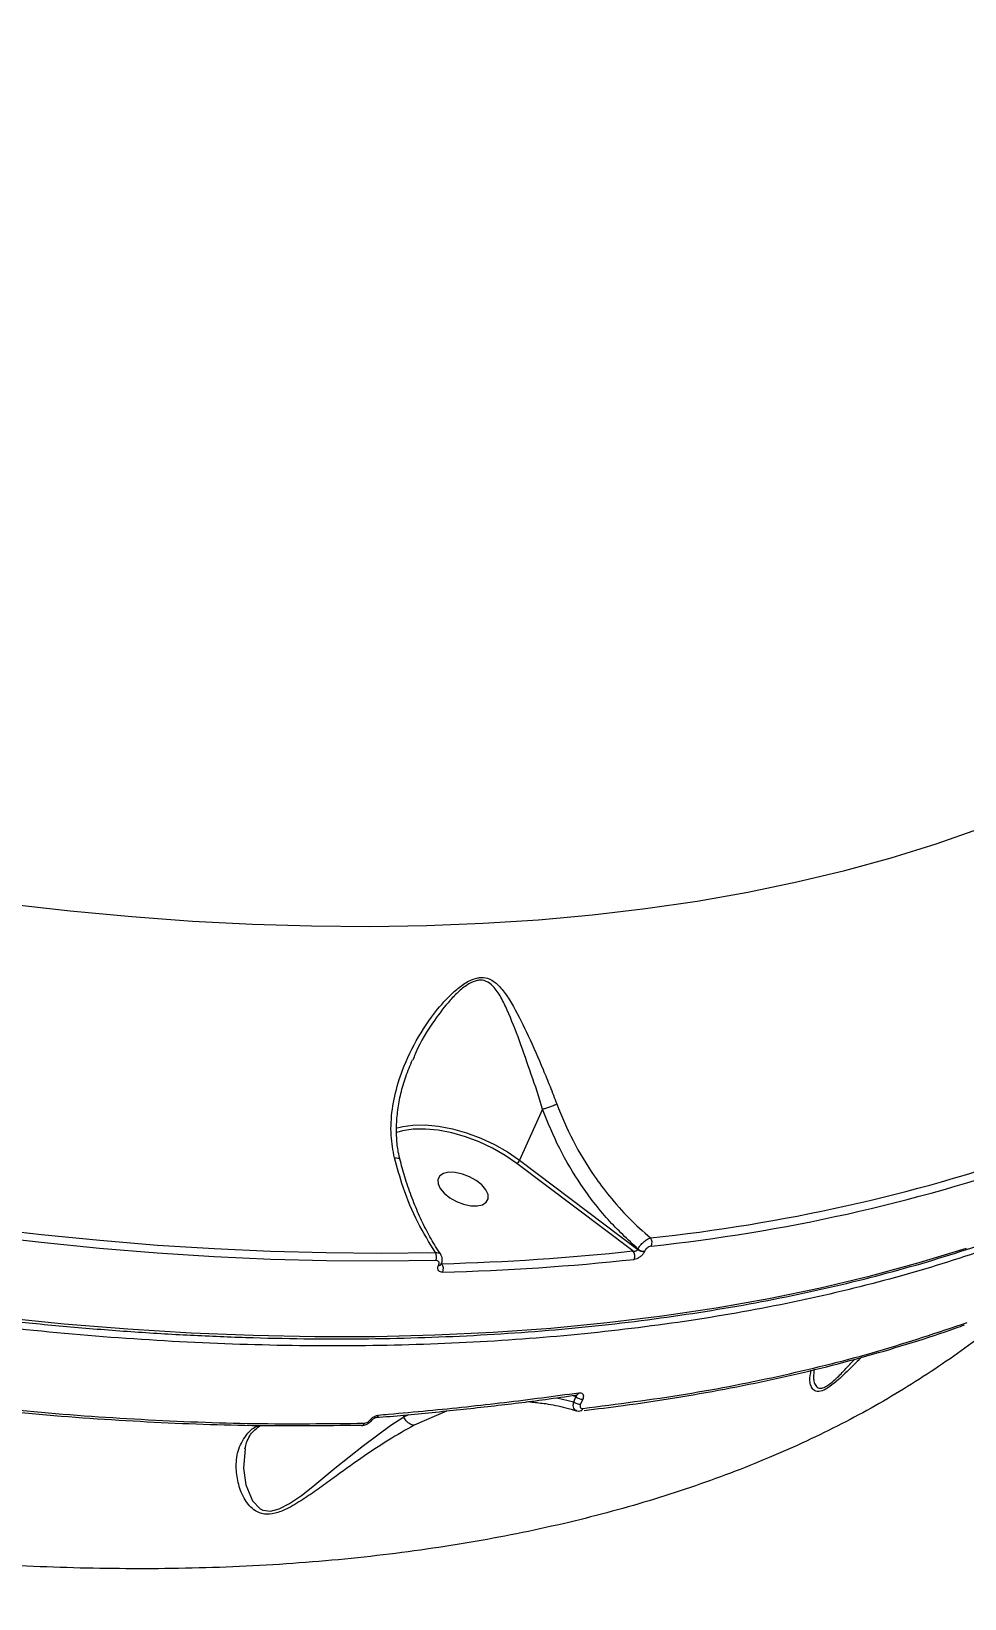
# Model space of a CAD drawing. Header units: millimetres. Extents: x -7720 to 6073, y -7402 to 5433.
# Drawn here: x 1064.6 to 1219.8, y -2225.9 to -1965.3 of the extents above; entities that cross this region are included whole.
import ezdxf

# ---------------------------------------------------------------- set-up
doc = ezdxf.new("R2010")
doc.units = ezdxf.units.MM
for name, color, linetype in [('DIKOM_ОБЪЕКТ', 7, 'Continuous'), ('DIKOM_РАЗМЕР_ЗОНА', 7, 'Continuous'), ('DIKOM_РАЗМЕР_ОБЪЕКТА', 7, 'Continuous')]:
    doc.layers.add(name, color=color, linetype=linetype)
doc.styles.add('style1', font='arial.ttf', dxfattribs={"width": 0.8})
doc.dimstyles.new('1-50', dxfattribs={"dimtxt": 300, "dimasz": 200, "dimexe": 100, "dimexo": 0, "dimgap": 100, "dimtad": 1, "dimtxsty": 'style1', "dimcen": 200, "dimclrd": 7, "dimclre": 7, "dimclrt": 7, "dimadec": 1, "dimazin": 2, "dimtfac": 1, "dimtmove": 0, "dimatfit": 2, "dimfxl": 0, "dimlwd": 25, "dimlwe": 18, "dimarcsym": 0})

# ---------------------------------------------------------------- blocks, each defined once
blk = doc.blocks.new('*D0')
at = {"layer": 'Defpoints', "color": 0, "transparency": 16777216}
for p in [(-1165.04, 3934.07), (-6387.82, -4153.36), (1392.52, -4153.36)]:
    blk.add_point(p, dxfattribs=at)
at = {"layer": 'DIKOM_РАЗМЕР_ОБЪЕКТА', "color": 7, "lineweight": 18, "transparency": 16777216}
for p, q in [((-1165.04, 3934.07), (-6487.82, 3934.07)), ((1392.52, -4153.36), (-6487.82, -4153.36))]:
    blk.add_line(p, q, dxfattribs=at)
at = {"layer": 'DIKOM_РАЗМЕР_ОБЪЕКТА', "color": 7, "lineweight": 25, "transparency": 16777216}
blk.add_line((-6387.82, 3734.07), (-6387.82, -3953.36), dxfattribs=at)
at = {"layer": 'DIKOM_РАЗМЕР_ОБЪЕКТА', "color": 7, "transparency": 16777216}
for points in [[(-6421.16, 3734.07), (-6354.49, 3734.07), (-6387.82, 3934.07)], [(-6421.16, -3953.36), (-6354.49, -3953.36), (-6387.82, -4153.36)]]:
    blk.add_solid(points, dxfattribs=at)
at = {"layer": 'DIKOM_РАЗМЕР_ОБЪЕКТА', "color": 7, "transparency": 16777216, "insert": (-6640.99, -109.65), "char_height": 300, "attachment_point": 5, "rotation": 90, "style": 'style1'}
blk.add_mtext('8100', dxfattribs=at)
blk = doc.blocks.new('*D1')
at = {"layer": 'Defpoints', "color": 0, "transparency": 16777216}
for p in [(-3938.71, 77.29), (4572.68, -275.21), (4572.68, -6577.9)]:
    blk.add_point(p, dxfattribs=at)
at = {"layer": 'DIKOM_РАЗМЕР_ОБЪЕКТА', "color": 7, "lineweight": 18, "transparency": 16777216}
for p, q in [((-3938.71, 77.29), (-3938.71, -6677.9)), ((4572.68, -275.21), (4572.68, -6677.9))]:
    blk.add_line(p, q, dxfattribs=at)
at = {"layer": 'DIKOM_РАЗМЕР_ОБЪЕКТА', "color": 7, "lineweight": 25, "transparency": 16777216}
blk.add_line((-3738.71, -6577.9), (4372.68, -6577.9), dxfattribs=at)
at = {"layer": 'DIKOM_РАЗМЕР_ОБЪЕКТА', "color": 7, "transparency": 16777216}
for points in [[(-3738.71, -6544.56), (-3738.71, -6611.23), (-3938.71, -6577.9)], [(4372.68, -6544.56), (4372.68, -6611.23), (4572.68, -6577.9)]]:
    blk.add_solid(points, dxfattribs=at)
at = {"layer": 'DIKOM_РАЗМЕР_ОБЪЕКТА', "color": 7, "transparency": 16777216, "insert": (316.98, -6324.72), "char_height": 300, "attachment_point": 5, "style": 'style1'}
blk.add_mtext('8500', dxfattribs=at)
blk = doc.blocks.new('*D2')
at = {"layer": 'Defpoints', "color": 0, "transparency": 16777216}
for p in [(-2365.16, 5433.02), (-7269.56, -6016.09), (1800.96, -6016.09)]:
    blk.add_point(p, dxfattribs=at)
at = {"layer": 'DIKOM_РАЗМЕР_ЗОНА', "color": 7, "lineweight": 18, "transparency": 16777216}
for p, q in [((-2365.16, 5433.02), (-7369.56, 5433.02)), ((1800.96, -6016.09), (-7369.56, -6016.09))]:
    blk.add_line(p, q, dxfattribs=at)
at = {"layer": 'DIKOM_РАЗМЕР_ЗОНА', "color": 7, "lineweight": 25, "transparency": 16777216}
blk.add_line((-7269.56, 5233.02), (-7269.56, -5816.09), dxfattribs=at)
at = {"layer": 'DIKOM_РАЗМЕР_ЗОНА', "color": 7, "transparency": 16777216}
for points in [[(-7302.9, 5233.02), (-7236.23, 5233.02), (-7269.56, 5433.02)], [(-7302.9, -5816.09), (-7236.23, -5816.09), (-7269.56, -6016.09)]]:
    blk.add_solid(points, dxfattribs=at)
at = {"layer": 'DIKOM_РАЗМЕР_ЗОНА', "color": 7, "transparency": 16777216, "insert": (-7522.73, -291.53), "char_height": 300, "attachment_point": 5, "rotation": 90, "style": 'style1'}
blk.add_mtext('11500', dxfattribs=at)
blk = doc.blocks.new('*D3')
at = {"layer": 'Defpoints', "color": 0, "transparency": 16777216}
for p in [(-5938.71, -432.44), (6072.68, -1006.94), (6072.68, -7302.44)]:
    blk.add_point(p, dxfattribs=at)
at = {"layer": 'DIKOM_РАЗМЕР_ЗОНА', "color": 7, "lineweight": 18, "transparency": 16777216}
for p, q in [((-5938.71, -432.44), (-5938.71, -7402.44)), ((6072.68, -1006.94), (6072.68, -7402.44))]:
    blk.add_line(p, q, dxfattribs=at)
at = {"layer": 'DIKOM_РАЗМЕР_ЗОНА', "color": 7, "lineweight": 25, "transparency": 16777216}
blk.add_line((-5738.71, -7302.44), (5872.68, -7302.44), dxfattribs=at)
at = {"layer": 'DIKOM_РАЗМЕР_ЗОНА', "color": 7, "transparency": 16777216}
for points in [[(-5738.71, -7269.1), (-5738.71, -7335.77), (-5938.71, -7302.44)], [(5872.68, -7269.1), (5872.68, -7335.77), (6072.68, -7302.44)]]:
    blk.add_solid(points, dxfattribs=at)
at = {"layer": 'DIKOM_РАЗМЕР_ЗОНА', "color": 7, "transparency": 16777216, "insert": (66.98, -7049.26), "char_height": 300, "attachment_point": 5, "style": 'style1'}
blk.add_mtext('12000', dxfattribs=at)

msp = doc.modelspace()

# ---------------------------------------------------------------- linework, layer by layer
at = {"layer": 'DIKOM_ОБЪЕКТ', "color": 7, "linetype": 'Continuous', "lineweight": 15}
for p, q in [((1128.194, -2136.089), (1128.088, -2136.361)), ((1149.65, -2144.526), (1145.82, -2153.025)), ((1125.794, -2148.28), (1125.382, -2148.405)), ((1164.683, -2168.113), (1145.364, -2153.549)), ((1145.82, -2153.025), (1165.495, -2167.858)), ((1165.495, -2167.858), (1165.523, -2167.795)), ((1166.631, -2168.148), (1166.603, -2168.21)), ((1132.346, -2170.505), (1132.365, -2170.462)), ((1132.792, -2170.291), (1132.811, -2170.248)), ((1148.121, -2193.326), (1147.005, -2193.175)), ((1152.044, -2192.521), (1154.833, -2193.21)), ((1155.194, -2192.386), (1154.655, -2192.156)), ((1154.833, -2193.21), (1155.194, -2192.386)), ((1155.251, -2192.089), (1155.231, -2192.091)), ((1156.324, -2192.759), (1155.965, -2193.58)), ((1126.559, -2195.668), (1127.415, -2195.301)), ((1126.559, -2195.668), (1126.614, -2195.375)), ((1133.698, -2194.761), (1128.273, -2197.09)), ((1155.889, -2194.697), (1156.2, -2194.658)), ((1155.904, -2194.713), (1155.89, -2194.715))]:
    msp.add_line(p, q, dxfattribs=at)
at = {"layer": 'DIKOM_ОБЪЕКТ', "color": 7, "linetype": 'Continuous', "lineweight": 15, "flags": 128}
for points in [[(1060.774, -2110.388), (1071.106, -2111.566), (1081.327, -2112.524), (1091.427, -2113.261), (1101.396, -2113.777), (1111.226, -2114.071), (1120.907, -2114.143), (1130.431, -2113.993), (1139.788, -2113.621), (1148.97, -2113.027), (1157.968, -2112.212), (1166.773, -2111.177), (1175.379, -2109.922), (1183.776, -2108.449), (1191.957, -2106.76), (1199.914, -2104.855), (1207.64, -2102.736), (1215.127, -2100.406), (1222.369, -2097.867)], [(1125.262, -2147.704), (1126.209, -2147.448), (1126.437, -2147.399)], [(1126.437, -2147.399), (1128.073, -2147.176), (1130.136, -2147.145), (1132.351, -2147.355), (1134.664, -2147.8), (1137.023, -2148.471), (1139.372, -2149.352), (1141.657, -2150.422), (1143.823, -2151.656), (1145.82, -2153.025)], [(1145.364, -2153.549), (1143.428, -2152.221), (1141.328, -2151.025), (1139.113, -2149.987), (1136.835, -2149.133), (1134.548, -2148.483), (1132.304, -2148.051), (1130.157, -2147.847), (1128.156, -2147.878), (1126.349, -2148.141), (1125.794, -2148.28)], [(1133.307, -2158.527), (1134.232, -2159.267), (1135.334, -2159.89), (1136.524, -2160.347), (1137.707, -2160.601), (1138.785, -2160.629), (1139.672, -2160.432), (1140.296, -2160.024), (1140.606, -2159.438), (1140.578, -2158.722), (1140.213, -2157.934), (1139.54, -2157.138), (1138.616, -2156.398), (1137.514, -2155.775), (1136.323, -2155.318), (1135.141, -2155.065), (1134.062, -2155.036), (1133.175, -2155.233), (1132.551, -2155.642), (1132.241, -2156.227), (1132.27, -2156.943), (1132.635, -2157.731), (1133.307, -2158.527)], [(1131.902, -2169.697), (1122.878, -2169.815), (1113.726, -2169.751), (1104.452, -2169.507), (1095.063, -2169.082), (1085.565, -2168.478), (1075.964, -2167.693), (1066.269, -2166.729), (1056.484, -2165.587)], [(1056.571, -2164.239), (1066.334, -2165.378), (1076.009, -2166.34), (1085.588, -2167.123), (1095.065, -2167.726), (1104.433, -2168.15), (1113.686, -2168.394), (1122.819, -2168.457), (1131.823, -2168.34)], [(1059.349, -2179.126), (1070.083, -2180.208), (1080.699, -2181.07), (1091.19, -2181.712), (1101.546, -2182.134), (1111.759, -2182.334), (1121.82, -2182.314), (1131.721, -2182.072), (1141.452, -2181.609), (1151.007, -2180.927), (1160.377, -2180.024), (1169.554, -2178.902), (1178.531, -2177.561), (1187.299, -2176.004), (1195.851, -2174.231), (1204.181, -2172.243), (1212.281, -2170.043), (1220.145, -2167.633)], [(1100.202, -2201.024), (1099.932, -2204.209), (1100.309, -2206.99), (1101.405, -2209.64), (1102.701, -2210.975), (1103.126, -2211.184), (1104.427, -2211.361), (1105.841, -2211.009), (1107.573, -2210.117), (1109.552, -2208.761), (1111.449, -2207.279), (1115.133, -2204.253), (1119.857, -2200.462), (1124.432, -2197.094), (1126.557, -2195.678), (1126.56, -2195.676), (1126.56, -2195.676)], [(1120.98, -2196.191), (1121.09, -2196.234), (1121.179, -2196.254), (1121.244, -2196.25), (1121.276, -2196.23)], [(1119.524, -2197.16), (1119.437, -2197.151), (1119.349, -2197.118)]]:
    msp.add_lwpolyline(points, dxfattribs=at)
at = {"layer": 'DIKOM_ОБЪЕКТ', "color": 7, "linetype": 'Continuous', "lineweight": 15}
for centre, radius, start, end in [((1137.122, -1878.072), 289.479, 276.04286, 289.07194), ((1144.747, -2152.553), 1.172, 301.79562, 336.2527), ((1137.211, -1878.777), 290.13, 276.0431, 289.07171), ((1122.3, -1773.125), 397.255, 271.53207, 276.12454), ((1163.583, -2168.978), 1.399, 337.50549, 38.18066), ((1166.528, -2166.529), 1.683, 232.14158, 272.54188), ((1166.556, -2166.466), 1.683, 232.14344, 272.54181), ((1166.451, -2166.762), 1.408, 337.76447, 35.58956), ((1130.486, -2169.099), 1.537, 337.09026, 29.58869), ((1132.401, -2170.048), 0.461, 263.19393, 328.1518), ((1132.419, -2170.003), 0.462, 263.30615, 327.93301), ((1131.654, -2171.051), 1.505, 336.83061, 32.69345), ((1122.392, -1773.573), 398.213, 271.53201, 276.12436), ((1155.13, -2191.544), 0.558, 282.48668, 344.95019), ((1155.943, -2191.736), 1.844, 233.03369, 270.68967), ((1156.304, -2190.919), 1.839, 232.87233, 270.63153), ((1155.786, -2194.131), 0.594, 281.42853, 343.23022), ((1119.464, -2196.635), 0.528, 276.579, 347.47333), ((1121.859, -2195.288), 0.519, 282.04333, 348.5004)]:
    msp.add_arc(centre, radius, start, end, dxfattribs=at)
for points, knots in [([(1284.173, -2133.45), (1281.726, -2135.628), (1276.045, -2140.684), (1265.8, -2147.806), (1253.712, -2154.933), (1240.554, -2161.317), (1226.437, -2166.956), (1211.413, -2171.816), (1195.524, -2175.876), (1178.778, -2179.113), (1161.22, -2181.538), (1142.912, -2183.151), (1123.941, -2183.945), (1104.393, -2183.916), (1084.324, -2183.056), (1063.759, -2181.35), (1042.741, -2178.817), (1021.339, -2175.472), (999.654, -2171.333), (977.786, -2166.419), (956.826, -2160.998), (936.815, -2155.196), (917.777, -2149.133), (898.729, -2142.521), (879.756, -2135.391), (861.026, -2127.81), (842.589, -2119.797), (826.34, -2112.285), (816.279, -2107.32), (812.18, -2105.298)], [0, 0, 0, 0, 0.0297851, 0.0691491, 0.1086373, 0.1481887, 0.1877399, 0.2272281, 0.2665922, 0.3059565, 0.3454449, 0.3849966, 0.4245483, 0.4640367, 0.503401, 0.5427654, 0.5822539, 0.6218055, 0.6613571, 0.7008456, 0.7402099, 0.7740607, 0.8080915, 0.8421623, 0.8762331, 0.9102638, 0.9436515, 0.9770394, 1, 1, 1, 1]), ([(812.419, -2104.044), (814.225, -2104.942), (819.461, -2107.547), (828.193, -2111.751), (838.635, -2116.606), (849.148, -2121.311), (859.723, -2125.866), (870.351, -2130.266), (881.026, -2134.507), (891.738, -2138.588), (902.479, -2142.504), (913.243, -2146.253), (924.02, -2149.831), (934.803, -2153.237), (945.583, -2156.468), (956.352, -2159.521), (967.103, -2162.393), (977.827, -2165.084), (988.516, -2167.59), (999.162, -2169.91), (1009.758, -2172.042), (1020.294, -2173.985), (1030.764, -2175.736), (1041.159, -2177.295), (1051.472, -2178.661), (1061.695, -2179.832), (1071.82, -2180.807), (1081.839, -2181.586), (1091.746, -2182.168), (1101.533, -2182.553), (1111.191, -2182.741), (1120.715, -2182.73), (1130.097, -2182.521), (1139.33, -2182.115), (1148.406, -2181.511), (1157.32, -2180.71), (1166.065, -2179.713), (1174.633, -2178.519), (1183.018, -2177.131), (1191.215, -2175.548), (1199.217, -2173.773), (1207.017, -2171.806), (1214.61, -2169.648), (1221.991, -2167.302), (1229.153, -2164.769), (1236.091, -2162.052), (1242.8, -2159.15), (1249.274, -2156.069), (1255.509, -2152.808), (1261.5, -2149.372), (1267.241, -2145.761), (1272.734, -2141.983), (1277.952, -2138.027), (1281.924, -2134.798), (1284.063, -2132.832), (1284.645, -2132.298)], [0, 0, 0, 0, 0.0101398, 0.0294041, 0.0486687, 0.0679335, 0.0871981, 0.1064628, 0.1257275, 0.1449922, 0.1642572, 0.1835222, 0.2027874, 0.2220526, 0.2413182, 0.260584, 0.2798499, 0.2991162, 0.3183828, 0.3376497, 0.3569168, 0.3761843, 0.3954523, 0.4147208, 0.4339895, 0.4532589, 0.4725287, 0.4917991, 0.5110699, 0.5303412, 0.5496132, 0.5688857, 0.5881587, 0.6074323, 0.6267065, 0.6459811, 0.6652562, 0.6845316, 0.7038075, 0.7230834, 0.7423596, 0.7616356, 0.7809112, 0.8001862, 0.8194604, 0.8387332, 0.8580046, 0.8772739, 0.8965405, 0.9158044, 0.9350645, 0.9543207, 0.9735721, 0.9928187, 1, 1, 1, 1]), ([(1125.027, -2152.64), (1124.797, -2151.394), (1124.305, -2148.721), (1124.571, -2144.496), (1125.648, -2139.648), (1127.789, -2134.434), (1130.711, -2129.668), (1133.445, -2126.373), (1135.565, -2124.403), (1137.222, -2123.237), (1138.476, -2122.753), (1139.533, -2122.595), (1140.666, -2122.707), (1142.126, -2123.636), (1143.497, -2125.293), (1145.255, -2128.151), (1147.301, -2132.312), (1149.317, -2136.9), (1150.899, -2140.754), (1151.638, -2142.696), (1152.009, -2143.672)], [0, 0, 0, 0, 0.0590561, 0.1267717, 0.1965291, 0.2899972, 0.386194, 0.4527696, 0.4864316, 0.5209057, 0.5489135, 0.5542502, 0.580047, 0.6152112, 0.6617345, 0.7094933, 0.8061405, 0.905605, 0.952553, 1, 1, 1, 1]), ([(1149.651, -2144.525), (1149.651, -2144.525), (1149.103, -2142.553), (1147.717, -2138.665), (1145.839, -2133.1), (1144.162, -2128.886), (1142.765, -2125.887), (1141.63, -2124.19), (1140.382, -2123.186), (1139.363, -2123.052), (1138.414, -2123.208), (1137.258, -2123.715), (1135.738, -2124.895), (1133.765, -2126.915), (1131.249, -2130.265), (1129.159, -2133.526), (1128.315, -2135.766), (1128.194, -2136.089)], [0, 0, 0, 0, 0.0000241, 0.1326387, 0.2705384, 0.4084823, 0.4733906, 0.5379764, 0.5840707, 0.6168303, 0.6235971, 0.6595823, 0.7053544, 0.7514568, 0.843985, 0.9775256, 1, 1, 1, 1]), ([(1125.94, -2152.813), (1125.889, -2152.634), (1125.618, -2151.682), (1125.407, -2149.852), (1125.315, -2147.315), (1125.538, -2144.644), (1126.058, -2141.893), (1126.872, -2139.091), (1127.628, -2137.26), (1128.011, -2136.332)], [0, 0, 0, 0, 0.0330408, 0.1759744, 0.3272775, 0.4867221, 0.6529249, 0.8239909, 1, 1, 1, 1]), ([(1149.65, -2144.526), (1149.65, -2144.526), (1149.65, -2144.525), (1149.651, -2144.525), (1149.651, -2144.525), (1149.651, -2144.525)], [0, 0, 0, 0, 0.4796493, 0.8561052, 1, 1, 1, 1]), ([(1165.523, -2167.795), (1163.821, -2166.208), (1160.372, -2162.992), (1156.023, -2157.288), (1152.301, -2151.116), (1150.541, -2146.741), (1149.65, -2144.526)], [0, 0, 0, 0, 0.2516529, 0.5098607, 0.7518691, 1, 1, 1, 1]), ([(1149.651, -2144.525), (1149.834, -2144.469), (1150.199, -2144.358), (1150.845, -2144.133), (1151.403, -2143.922), (1151.785, -2143.768), (1151.951, -2143.697), (1152.009, -2143.672)], [0, 0, 0, 0, 0.2487793, 0.4975821, 0.7463992, 0.912704, 1, 1, 1, 1]), ([(1152.009, -2143.672), (1152.858, -2145.727), (1154.578, -2149.891), (1157.69, -2154.969), (1160.879, -2159.22), (1163.986, -2162.732), (1166.388, -2164.868), (1167.597, -2165.943)], [0, 0, 0, 0, 0.23987838, 0.48587293, 0.63942446, 0.81854854, 1, 1, 1, 1]), ([(1125.027, -2152.64), (1125.059, -2152.638), (1125.184, -2152.633), (1125.457, -2152.637), (1125.772, -2152.687), (1125.845, -2152.784), (1125.881, -2152.833)], [0, 0, 0, 0, 0.066789, 0.2616121, 0.6346635, 1, 1, 1, 1]), ([(1131.823, -2168.34), (1130.819, -2166.724), (1128.783, -2163.448), (1126.539, -2158.051), (1125.483, -2154.273), (1125.027, -2152.64)], [0, 0, 0, 0, 0.355859, 0.7214787, 1, 1, 1, 1]), ([(1132.746, -2168.666), (1132.447, -2168.233), (1131.616, -2167.023), (1130.369, -2164.782), (1129.009, -2161.983), (1127.79, -2158.97), (1126.74, -2155.914), (1126.184, -2153.807), (1125.923, -2152.814)], [0, 0, 0, 0, 0.1011416, 0.282287, 0.465092, 0.6493314, 0.83459, 1, 1, 1, 1]), ([(1164.683, -2168.113), (1164.759, -2168.124), (1164.907, -2168.147), (1165.132, -2168.118), (1165.312, -2168.05), (1165.411, -2167.974), (1165.465, -2167.913), (1165.483, -2167.88), (1165.495, -2167.858)], [0, 0, 0, 0, 0.25536082, 0.49889973, 0.71668776, 0.86162318, 0.9070415, 1, 1, 1, 1]), ([(1166.603, -2168.21), (1166.568, -2168.279), (1166.467, -2168.481), (1166.196, -2168.82), (1165.784, -2169.167), (1165.315, -2169.426), (1165.022, -2169.484), (1164.876, -2169.513)], [0, 0, 0, 0, 0.1082981, 0.3204418, 0.5430575, 0.7715619, 1, 1, 1, 1]), ([(1165.523, -2167.795), (1165.571, -2167.706), (1165.711, -2167.447), (1166.053, -2167), (1166.55, -2166.518), (1167.1, -2166.127), (1167.432, -2166.004), (1167.597, -2165.943)], [0, 0, 0, 0, 0.1131853, 0.3259427, 0.5479683, 0.7754238, 1, 1, 1, 1]), ([(1167.755, -2167.295), (1167.66, -2167.314), (1167.469, -2167.353), (1167.164, -2167.522), (1166.896, -2167.749), (1166.72, -2167.97), (1166.654, -2168.102), (1166.631, -2168.148)], [0, 0, 0, 0, 0.2288434, 0.4578109, 0.6785247, 0.888376, 1, 1, 1, 1]), ([(1232.529, -2173.51), (1230.314, -2175.597), (1225.287, -2180.335), (1216.279, -2186.978), (1205.803, -2193.571), (1194.308, -2199.542), (1181.834, -2204.865), (1168.387, -2209.496), (1153.959, -2213.414), (1138.56, -2216.566), (1122.138, -2218.927), (1104.915, -2220.433), (1087.309, -2221.061), (1069.502, -2220.862), (1051.597, -2219.905), (1033.095, -2218.179), (1014.038, -2215.662), (994.48, -2212.351), (974.966, -2208.346), (955.569, -2203.701), (936.354, -2198.475), (916.896, -2192.564), (897.251, -2185.95), (877.465, -2178.692), (864.368, -2173.346), (857.822, -2170.674)], [0, 0, 0, 0, 0.03360896, 0.07630687, 0.11903698, 0.1617343, 0.20566384, 0.24962931, 0.29355865, 0.33907725, 0.38459582, 0.43076811, 0.47694052, 0.52030634, 0.56370632, 0.60707279, 0.65170286, 0.69636914, 0.74099972, 0.78358147, 0.82619395, 0.86877599, 0.91250626, 0.95626951, 1, 1, 1, 1]), ([(1131.823, -2168.34), (1131.993, -2168.352), (1132.332, -2168.376), (1132.624, -2168.529), (1132.688, -2168.674), (1132.697, -2168.695)], [0, 0, 0, 0, 0.461179, 0.9219477, 1, 1, 1, 1]), ([(1132.365, -2170.462), (1132.388, -2170.404), (1132.443, -2170.258), (1132.444, -2170.04), (1132.349, -2169.846), (1132.165, -2169.717), (1131.99, -2169.704), (1131.902, -2169.697)], [0, 0, 0, 0, 0.142269, 0.3570839, 0.5715279, 0.7857056, 1, 1, 1, 1]), ([(1133.038, -2171.644), (1132.907, -2171.635), (1132.645, -2171.616), (1132.37, -2171.424), (1132.228, -2171.134), (1132.23, -2170.808), (1132.313, -2170.591), (1132.346, -2170.505)], [0, 0, 0, 0, 0.215037, 0.4299615, 0.6447031, 0.8592078, 1, 1, 1, 1]), ([(1132.811, -2170.249), (1132.811, -2170.249), (1132.921, -2170.059), (1132.993, -2169.649), (1132.957, -2169.101), (1132.781, -2168.83), (1132.708, -2168.718)], [0, 0, 0, 0, 0.0005065, 0.4019368, 0.7540207, 1, 1, 1, 1]), ([(1132.771, -2170.344), (1132.771, -2170.347), (1132.771, -2170.355), (1132.773, -2170.323), (1132.792, -2170.291), (1132.792, -2170.291)], [0, 0, 0, 0, 0.32389438, 0.98720317, 1, 1, 1, 1]), ([(1156.356, -2194.302), (1162.091, -2193.56), (1173.561, -2192.075), (1189.888, -2188.842), (1205.59, -2184.93), (1215.357, -2181.655), (1220.241, -2180.017)], [0, 0, 0, 0, 0.2484768, 0.4969532, 0.7484766, 1, 1, 1, 1]), ([(1156.548, -2194.615), (1158.724, -2194.357), (1163.81, -2193.753), (1171.596, -2192.575), (1179.922, -2191.12), (1188.035, -2189.467), (1195.936, -2187.625), (1203.64, -2185.594), (1211.132, -2183.355), (1216.533, -2181.617), (1219.364, -2180.569), (1219.837, -2180.393)], [0, 0, 0, 0, 0.094345, 0.220453, 0.3464745, 0.4721661, 0.5974952, 0.7228691, 0.8486553, 0.9747023, 1, 1, 1, 1]), ([(1202.67, -2185.806), (1202.539, -2185.937), (1201.637, -2186.833), (1200.124, -2188.34), (1198.249, -2190.068), (1196.693, -2191.192), (1195.456, -2191.606), (1194.675, -2191.288), (1194.255, -2190.578), (1194.017, -2189.482), (1194.214, -2188.549), (1194.339, -2187.958)], [0, 0, 0, 0, 0.0248487, 0.1710143, 0.2919784, 0.3882092, 0.4851868, 0.5971256, 0.7033412, 0.8119209, 1, 1, 1, 1]), ([(1194.84, -2187.841), (1194.765, -2188.282), (1194.634, -2189.046), (1194.805, -2189.993), (1195.133, -2190.699), (1195.746, -2191.021), (1196.444, -2190.822), (1197.182, -2190.419), (1198.206, -2189.62), (1199.715, -2188.105), (1200.858, -2186.86), (1201.482, -2186.177), (1201.551, -2186.102)], [0, 0, 0, 0, 0.1552055, 0.2693867, 0.3854121, 0.5043414, 0.587027, 0.6081482, 0.7119808, 0.8446424, 0.982867, 1, 1, 1, 1]), ([(1122.367, -2195.391), (1122.919, -2195.345), (1125.679, -2195.114), (1132.732, -2194.469), (1143.38, -2193.344), (1151.571, -2192.241), (1155.669, -2191.689)], [0, 0, 0, 0, 0.0480636, 0.2403254, 0.6198805, 1, 1, 1, 1]), ([(1155.669, -2191.689), (1155.795, -2191.683), (1156.047, -2191.671), (1156.313, -2191.825), (1156.449, -2192.087), (1156.452, -2192.414), (1156.365, -2192.65), (1156.324, -2192.759)], [0, 0, 0, 0, 0.2131438, 0.4264639, 0.6306253, 0.828941, 1, 1, 1, 1]), ([(1119.349, -2197.118), (1113.361, -2197.185), (1101.386, -2197.317), (1082.725, -2196.593), (1063.62, -2195.246), (1050.513, -2193.723), (1043.96, -2192.962)], [0, 0, 0, 0, 0.2486152, 0.4972306, 0.7486159, 1, 1, 1, 1]), ([(1044.482, -2192.596), (1050.973, -2193.35), (1063.954, -2194.857), (1083.023, -2196.212), (1101.788, -2196.95), (1113.915, -2196.817), (1119.979, -2196.75)], [0, 0, 0, 0, 0.2486163, 0.497233, 0.748617, 1, 1, 1, 1]), ([(1121.967, -2195.794), (1122.138, -2195.781), (1125.496, -2195.524), (1131.892, -2194.905), (1141.118, -2193.924), (1148.901, -2192.978), (1153.534, -2192.317), (1155.23, -2192.075)], [0, 0, 0, 0, 0.014785, 0.2900445, 0.5657386, 0.8409879, 1, 1, 1, 1]), ([(1147.94, -2193.251), (1148.682, -2193.324), (1150.536, -2193.507), (1152.994, -2193.999), (1154.696, -2194.518), (1155.284, -2194.697)], [0, 0, 0, 0, 0.303903, 0.7593378, 1, 1, 1, 1]), ([(1155.292, -2194.66), (1155.283, -2194.66), (1155.137, -2194.655), (1154.941, -2194.459), (1154.762, -2194.08), (1154.745, -2193.627), (1154.81, -2193.322), (1154.833, -2193.21)], [0, 0, 0, 0, 0.0175473, 0.2937521, 0.5671075, 0.8405279, 1, 1, 1, 1]), ([(1155.194, -2192.386), (1155.223, -2192.357), (1155.274, -2192.305), (1155.298, -2192.239), (1155.299, -2192.18), (1155.281, -2192.141), (1155.237, -2192.094), (1155.199, -2192.076), (1155.169, -2192.062)], [0, 0, 0, 0, 0.2568661, 0.4571765, 0.5287151, 0.7400715, 0.7972498, 1, 1, 1, 1]), ([(1155.251, -2192.089), (1155.251, -2192.089), (1155.271, -2192.084), (1155.266, -2192.085), (1155.262, -2192.087)], [0, 0, 0, 0, 0.0080069, 1, 1, 1, 1]), ([(1155.965, -2193.58), (1155.937, -2193.654), (1155.88, -2193.811), (1155.878, -2194.027), (1155.959, -2194.201), (1156.121, -2194.306), (1156.277, -2194.304), (1156.356, -2194.302)], [0, 0, 0, 0, 0.179837, 0.3800743, 0.5812028, 0.7906638, 1, 1, 1, 1]), ([(1119.525, -2197.148), (1119.684, -2197.137), (1120.059, -2197.11), (1120.642, -2196.827), (1121.068, -2196.496), (1121.245, -2196.261), (1121.271, -2196.226)], [0, 0, 0, 0, 0.2402771, 0.5673323, 0.9349241, 1, 1, 1, 1]), ([(1119.979, -2196.75), (1120.016, -2196.747), (1120.152, -2196.739), (1120.41, -2196.655), (1120.729, -2196.462), (1120.896, -2196.281), (1120.98, -2196.191)], [0, 0, 0, 0, 0.108526, 0.398384, 0.6996508, 1, 1, 1, 1]), ([(1120.98, -2196.191), (1121.098, -2196.063), (1121.334, -2195.809), (1121.786, -2195.535), (1122.14, -2195.417), (1122.326, -2195.396), (1122.367, -2195.391)], [0, 0, 0, 0, 0.30535874, 0.61145908, 0.91254573, 1, 1, 1, 1]), ([(1121.28, -2196.23), (1121.295, -2196.21), (1121.352, -2196.135), (1121.495, -2196.008), (1121.679, -2195.888), (1121.834, -2195.822), (1121.935, -2195.798), (1121.955, -2195.797), (1121.962, -2195.797)], [0, 0, 0, 0, 0.0846457, 0.3187344, 0.5546818, 0.7482459, 0.9204149, 1, 1, 1, 1]), ([(1126.56, -2195.676), (1126.56, -2195.675), (1126.559, -2195.673), (1126.559, -2195.67), (1126.559, -2195.668), (1126.559, -2195.668)], [0, 0, 0, 0, 0.32986536, 0.79108675, 1, 1, 1, 1]), ([(1128.273, -2197.09), (1128.243, -2197.089), (1128.129, -2197.086), (1127.852, -2197.024), (1127.434, -2196.798), (1126.939, -2196.337), (1126.693, -2195.908), (1126.56, -2195.676)], [0, 0, 0, 0, 0.0513298, 0.1965846, 0.4492507, 0.7018869, 1, 1, 1, 1]), ([(1155.293, -2194.655), (1155.316, -2194.666), (1155.482, -2194.74), (1155.7, -2194.746), (1155.878, -2194.711), (1155.904, -2194.706)], [0, 0, 0, 0, 0.1209237, 0.8725603, 1, 1, 1, 1]), ([(1128.273, -2197.09), (1126.873, -2197.885), (1124.032, -2199.498), (1119.466, -2202.553), (1115.544, -2205.371), (1112.321, -2207.716), (1109.784, -2209.47), (1107.385, -2210.925), (1105.147, -2211.824), (1103.274, -2211.966), (1101.888, -2211.407), (1100.89, -2210.525), (1099.837, -2209.062), (1099.004, -2206.913), (1098.591, -2204.116), (1098.867, -2201.294), (1100.049, -2199.033), (1101.264, -2197.678), (1102.128, -2197.24), (1102.284, -2197.161)], [0, 0, 0, 0, 0.0869441, 0.1763636, 0.2657423, 0.3117797, 0.3577512, 0.4048886, 0.4381289, 0.4716866, 0.5076088, 0.5403385, 0.5738099, 0.6517497, 0.7312743, 0.8255029, 0.9222004, 0.9859169, 1, 1, 1, 1]), ([(1100.165, -2201.032), (1100.242, -2200.665), (1100.407, -2199.887), (1100.924, -2198.853), (1101.566, -2198.043), (1102.177, -2197.479), (1102.647, -2197.213), (1102.74, -2197.16)], [0, 0, 0, 0, 0.2277932, 0.4826983, 0.7252966, 0.9454531, 1, 1, 1, 1])]:
    msp.add_open_spline(points, degree=3, knots=knots, dxfattribs=at)

# ---------------------------------------------------------------- dimensions: what is measured, and where the dimension line sits
at = {"layer": 'DIKOM_РАЗМЕР_ЗОНА'}
dim = msp.add_linear_dim(base=(-7269.562, -6016.09), p1=(-2365.162, 5433.022), p2=(1800.959, -6016.09), angle=90, text='11500', dimstyle='1-50', dxfattribs=at)
dim.commit()
dim.dimension.update_dxf_attribs({"geometry": '*D2', "text_midpoint": (-7269.562, -291.534), "dimtype": 160})
dim = msp.add_linear_dim(base=(6072.676, -7302.437), p1=(-5938.714, -432.437), p2=(6072.676, -1006.937), text='12000', dimstyle='1-50', dxfattribs=at)
dim.commit()
dim.dimension.update_dxf_attribs({"geometry": '*D3', "text_midpoint": (66.981, -7302.437), "dimtype": 160})
at = {"layer": 'DIKOM_РАЗМЕР_ОБЪЕКТА'}
dim = msp.add_linear_dim(base=(-6387.822, -4153.364), p1=(-1165.044, 3934.068), p2=(1392.523, -4153.364), angle=90, text='8100', dimstyle='1-50', dxfattribs=at)
dim.commit()
dim.dimension.update_dxf_attribs({"geometry": '*D0', "text_midpoint": (-6387.822, -109.648), "dimtype": 160})
dim = msp.add_linear_dim(base=(4572.676, -6577.897), p1=(-3938.714, 77.288), p2=(4572.676, -275.211), text='8500', dimstyle='1-50', dxfattribs=at)
dim.commit()
dim.dimension.update_dxf_attribs({"geometry": '*D1', "text_midpoint": (316.981, -6577.897), "dimtype": 160})

doc.saveas('drawing.dxf')
